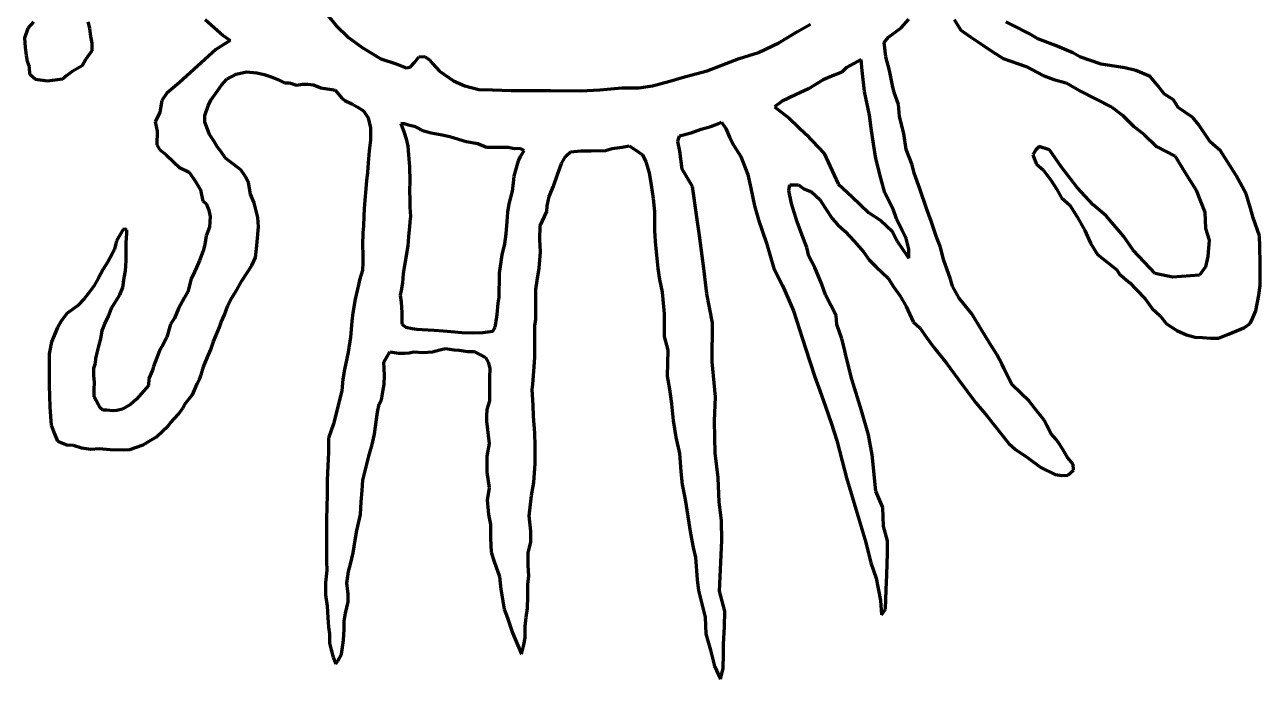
# Model space of a CAD drawing. Header units: millimetres. Extents: x 2676 to 5565, y 1584 to 2775.
# Drawn here: x 3290.3 to 3370.2, y 2312.6 to 2354.9 of the extents above; entities that cross this region are included whole.
import ezdxf

# ---------------------------------------------------------------- set-up
doc = ezdxf.new("R2010")
doc.units = ezdxf.units.MM
doc.layers.add('Warstwa5', color=7, linetype='Continuous', lineweight=100)

msp = doc.modelspace()

# ---------------------------------------------------------------- linework, layer by layer
at = {"layer": 'Warstwa5'}
for p, q in [((3290.538, 2354.733), (3290.906, 2355.131)), ((3294.397, 2355.131), (3294.52, 2354.733)), ((3302, 2355.281), (3303.152, 2354.255)), ((3309.797, 2355.691), (3310.457, 2354.91)), ((3347.02, 2354.742), (3347.504, 2355.312)), ((3350.441, 2355.288), (3350.869, 2354.605)), ((3354.206, 2354.91), (3353.778, 2355.138)), ((3290.324, 2354.091), (3290.538, 2354.733)), ((3294.52, 2354.733), (3294.581, 2354.183)), ((3310.457, 2354.91), (3311.265, 2354.124)), ((3339.101, 2353.783), (3340.299, 2354.504)), ((3340.299, 2354.504), (3341.142, 2354.992)), ((3346.193, 2354.144), (3347.02, 2354.742)), ((3350.869, 2354.605), (3351.524, 2354.149)), ((3355.318, 2354.369), (3354.206, 2354.91)), ((3355.86, 2354.027), (3355.318, 2354.369)), ((3290.385, 2353.479), (3290.324, 2354.091)), ((3294.581, 2354.183), (3294.673, 2353.754)), ((3294.673, 2353.754), (3294.673, 2353.264)), ((3303.603, 2353.932), (3302.689, 2353.336)), ((3303.152, 2354.255), (3303.603, 2353.932)), ((3311.265, 2354.124), (3312.157, 2353.465)), ((3337.782, 2353.16), (3339.101, 2353.783)), ((3345.908, 2353.803), (3346.193, 2354.144)), ((3346.022, 2352.863), (3345.908, 2353.803)), ((3351.524, 2354.149), (3352.294, 2353.637)), ((3352.294, 2353.637), (3352.892, 2353.209)), ((3357.001, 2353.599), (3355.86, 2354.027)), ((3358.119, 2353.134), (3357.001, 2353.599)), ((3290.446, 2352.958), (3290.385, 2353.479)), ((3290.508, 2352.56), (3290.446, 2352.958)), ((3294.673, 2353.264), (3294.275, 2352.714)), ((3302.689, 2353.336), (3301.507, 2352.271)), ((3312.157, 2353.465), (3313.355, 2352.732)), ((3313.355, 2352.732), (3314.357, 2352.415)), ((3315.554, 2352.525), (3315.823, 2352.879)), ((3315.823, 2352.879), (3316.214, 2352.903)), ((3316.214, 2352.903), (3316.519, 2352.659)), ((3334.463, 2351.96), (3336.528, 2352.766)), ((3336.528, 2352.766), (3337.782, 2353.16)), ((3346.25, 2351.98), (3346.022, 2352.863)), ((3352.892, 2353.209), (3353.605, 2352.754)), ((3353.605, 2352.754), (3355.087, 2352.241)), ((3358.575, 2352.877), (3358.119, 2353.134)), ((3359.944, 2352.392), (3358.575, 2352.877)), ((3290.63, 2352.224), (3290.508, 2352.56)), ((3290.661, 2351.734), (3290.63, 2352.224)), ((3294.03, 2352.285), (3293.386, 2351.918)), ((3294.275, 2352.714), (3294.03, 2352.285)), ((3301.507, 2352.271), (3300.325, 2351.205)), ((3314.357, 2352.415), (3315.004, 2352.171)), ((3315.004, 2352.171), (3315.249, 2352.207)), ((3315.249, 2352.207), (3315.554, 2352.525)), ((3316.519, 2352.659), (3316.691, 2352.439)), ((3316.691, 2352.439), (3317.143, 2351.939)), ((3317.143, 2351.939), (3318.047, 2351.328)), ((3333.009, 2351.581), (3334.463, 2351.96)), ((3343.475, 2352.172), (3343.168, 2351.874)), ((3344.427, 2352.701), (3343.475, 2352.172)), ((3344.48, 2351.961), (3344.427, 2352.701)), ((3344.639, 2350.638), (3344.48, 2351.961)), ((3346.45, 2351.012), (3346.25, 2351.98)), ((3355.087, 2352.241), (3356.198, 2351.672)), ((3361.485, 2352.164), (3359.944, 2352.392)), ((3362.198, 2351.993), (3361.485, 2352.164)), ((3363.111, 2351.594), (3362.198, 2351.993)), ((3291.028, 2351.397), (3290.661, 2351.734)), ((3291.794, 2351.306), (3291.028, 2351.397)), ((3292.774, 2351.428), (3291.794, 2351.306)), ((3293.05, 2351.673), (3292.774, 2351.428)), ((3293.386, 2351.918), (3293.05, 2351.673)), ((3300.325, 2351.205), (3299.518, 2350.513)), ((3303.054, 2351.039), (3303.396, 2351.437)), ((3303.396, 2351.437), (3303.995, 2351.751)), ((3303.995, 2351.751), (3304.679, 2351.893)), ((3304.679, 2351.893), (3305.334, 2351.836)), ((3305.334, 2351.836), (3305.819, 2351.722)), ((3305.819, 2351.722), (3306.274, 2351.58)), ((3306.274, 2351.58), (3306.702, 2351.409)), ((3306.702, 2351.409), (3307.129, 2351.181)), ((3307.129, 2351.181), (3307.443, 2351.181)), ((3307.443, 2351.181), (3307.899, 2351.039)), ((3318.047, 2351.328), (3318.78, 2350.998)), ((3330.932, 2350.995), (3332.044, 2351.288)), ((3332.044, 2351.288), (3333.009, 2351.581)), ((3341.976, 2351.382), (3341.017, 2350.812)), ((3342.689, 2351.693), (3341.976, 2351.382)), ((3343.168, 2351.874), (3342.689, 2351.693)), ((3356.198, 2351.672), (3356.882, 2351.415)), ((3356.882, 2351.415), (3357.68, 2351.187)), ((3357.68, 2351.187), (3358.621, 2350.646)), ((3363.538, 2351.081), (3363.111, 2351.594)), ((3299.518, 2350.513), (3299.201, 2350.052)), ((3302.37, 2350.07), (3302.684, 2350.526)), ((3302.684, 2350.526), (3303.054, 2351.039)), ((3307.899, 2351.039), (3308.298, 2351.096)), ((3308.298, 2351.096), (3308.611, 2351.096)), ((3308.611, 2351.096), (3309.01, 2351.067)), ((3309.01, 2351.067), (3309.466, 2350.868)), ((3309.466, 2350.868), (3309.894, 2350.811)), ((3309.894, 2350.811), (3310.179, 2350.754)), ((3310.179, 2350.754), (3310.407, 2350.725)), ((3310.407, 2350.725), (3310.863, 2350.184)), ((3318.78, 2350.998), (3319.697, 2350.766)), ((3319.697, 2350.766), (3320.589, 2350.742)), ((3320.589, 2350.742), (3321.798, 2350.705)), ((3321.798, 2350.705), (3324.328, 2350.693)), ((3324.328, 2350.693), (3326.288, 2350.678)), ((3326.288, 2350.678), (3327.523, 2350.727)), ((3327.523, 2350.727), (3328.94, 2350.861)), ((3328.94, 2350.861), (3330.04, 2350.861)), ((3330.04, 2350.861), (3330.932, 2350.995)), ((3340.187, 2350.411), (3339.306, 2349.996)), ((3341.017, 2350.812), (3340.187, 2350.411)), ((3344.957, 2349.104), (3344.639, 2350.638)), ((3346.564, 2350.556), (3346.45, 2351.012)), ((3346.849, 2349.787), (3346.564, 2350.556)), ((3358.621, 2350.646), (3359.59, 2350.162)), ((3364.052, 2350.454), (3363.538, 2351.081)), ((3364.622, 2350.084), (3364.052, 2350.454)), ((3299.201, 2350.052), (3299.056, 2349.303)), ((3301.971, 2349.074), (3302.199, 2349.7)), ((3302.199, 2349.7), (3302.37, 2350.07)), ((3310.863, 2350.184), (3311.034, 2350.042)), ((3311.034, 2350.042), (3311.49, 2349.842)), ((3311.49, 2349.842), (3311.832, 2349.643)), ((3311.832, 2349.643), (3312.231, 2349.387)), ((3339.306, 2349.996), (3338.811, 2349.643)), ((3338.811, 2349.643), (3339.764, 2348.903)), ((3346.906, 2349.018), (3346.849, 2349.787)), ((3359.59, 2350.162), (3360.644, 2349.621)), ((3360.644, 2349.621), (3361.356, 2349.08)), ((3364.936, 2349.599), (3364.622, 2350.084)), ((3365.877, 2348.943), (3364.936, 2349.599)), ((3299.056, 2349.303), (3298.768, 2348.67)), ((3301.971, 2348.646), (3301.971, 2349.074)), ((3312.231, 2349.387), (3312.544, 2348.931)), ((3312.544, 2348.931), (3312.687, 2348.276)), ((3339.764, 2348.903), (3340.876, 2347.845)), ((3345.063, 2348.258), (3344.957, 2349.104)), ((3347.191, 2347.907), (3346.906, 2349.018)), ((3361.356, 2349.08), (3362.069, 2348.368)), ((3366.248, 2348.487), (3365.877, 2348.943)), ((3298.768, 2348.67), (3298.883, 2348.065)), ((3298.883, 2348.065), (3298.879, 2347.171)), ((3302.142, 2348.191), (3301.971, 2348.646)), ((3302.285, 2347.849), (3302.142, 2348.191)), ((3312.687, 2348.276), (3312.687, 2347.479)), ((3314.643, 2348.566), (3314.858, 2347.97)), ((3314.883, 2348.539), (3314.643, 2348.566)), ((3314.858, 2347.97), (3315.001, 2347.566)), ((3315.145, 2348.456), (3314.883, 2348.539)), ((3315.598, 2348.337), (3315.145, 2348.456)), ((3316.146, 2348.063), (3315.598, 2348.337)), ((3316.623, 2347.932), (3316.146, 2348.063)), ((3332.678, 2347.76), (3333.419, 2347.959)), ((3333.419, 2347.959), (3334.075, 2348.187)), ((3334.075, 2348.187), (3334.702, 2348.358)), ((3334.702, 2348.358), (3335.272, 2348.586)), ((3335.272, 2348.586), (3335.386, 2348.643)), ((3335.386, 2348.643), (3335.671, 2348.244)), ((3335.671, 2348.244), (3335.899, 2347.675)), ((3345.221, 2347.253), (3345.063, 2348.258)), ((3362.069, 2348.368), (3362.707, 2347.863)), ((3366.988, 2347.37), (3366.248, 2348.487)), ((3298.879, 2347.171), (3299.041, 2346.883)), ((3302.57, 2347.393), (3302.285, 2347.849)), ((3302.798, 2347.023), (3302.57, 2347.393)), ((3312.687, 2347.479), (3312.601, 2346.795)), ((3315.001, 2347.566), (3315.108, 2347.09)), ((3317.325, 2347.801), (3316.623, 2347.932)), ((3317.814, 2347.694), (3317.325, 2347.801)), ((3318.386, 2347.515), (3317.814, 2347.694)), ((3318.886, 2347.384), (3318.386, 2347.515)), ((3319.625, 2347.242), (3318.886, 2347.384)), ((3320.184, 2347.004), (3319.625, 2347.242)), ((3332.564, 2347.39), (3332.678, 2347.76)), ((3332.707, 2346.763), (3332.564, 2347.39)), ((3335.899, 2347.675), (3336.184, 2347.133)), ((3340.876, 2347.845), (3342.04, 2346.628)), ((3345.38, 2346.3), (3345.221, 2347.253)), ((3347.333, 2346.882), (3347.191, 2347.907)), ((3362.707, 2347.863), (3363.534, 2347.065)), ((3367.673, 2346.8), (3366.988, 2347.37)), ((3299.041, 2346.883), (3299.474, 2346.541)), ((3299.474, 2346.541), (3299.943, 2346.09)), ((3303.026, 2346.738), (3302.798, 2347.023)), ((3303.311, 2346.311), (3303.026, 2346.738)), ((3312.601, 2346.795), (3312.544, 2346.026)), ((3315.108, 2347.09), (3315.155, 2346.542)), ((3315.155, 2346.542), (3315.203, 2345.768)), ((3321.161, 2347.004), (3320.184, 2347.004)), ((3321.59, 2347.004), (3321.161, 2347.004)), ((3322.007, 2346.932), (3321.59, 2347.004)), ((3322.376, 2346.944), (3322.007, 2346.932)), ((3322.269, 2346.155), (3322.388, 2346.417)), ((3322.638, 2346.81), (3322.376, 2346.944)), ((3322.388, 2346.417), (3322.555, 2346.703)), ((3322.555, 2346.703), (3322.638, 2346.81)), ((3325.034, 2345.968), (3325.291, 2346.423)), ((3325.291, 2346.423), (3325.633, 2346.737)), ((3325.633, 2346.737), (3326.288, 2346.794)), ((3326.288, 2346.794), (3326.972, 2346.794)), ((3326.972, 2346.794), (3327.884, 2346.822)), ((3327.884, 2346.822), (3328.312, 2346.936)), ((3328.312, 2346.936), (3328.967, 2347.021)), ((3328.967, 2347.021), (3329.423, 2347.107)), ((3329.423, 2347.107), (3329.908, 2346.794)), ((3329.908, 2346.794), (3330.278, 2346.537)), ((3330.278, 2346.537), (3330.506, 2346.082)), ((3332.849, 2345.596), (3332.707, 2346.763)), ((3336.184, 2347.133), (3336.64, 2346.421)), ((3336.64, 2346.421), (3337.096, 2345.254)), ((3342.04, 2346.628), (3342.945, 2344.661)), ((3347.733, 2345.878), (3347.333, 2346.882)), ((3355.718, 2346.866), (3355.519, 2346.524)), ((3355.519, 2346.524), (3355.775, 2345.925)), ((3355.946, 2347.065), (3355.718, 2346.866)), ((3356.602, 2346.866), (3355.946, 2347.065)), ((3357.373, 2345.726), (3356.602, 2346.866)), ((3363.534, 2347.065), (3364.732, 2346.438)), ((3364.732, 2346.438), (3365.359, 2345.412)), ((3368.129, 2346.087), (3367.673, 2346.8)), ((3299.943, 2346.09), (3300.34, 2345.712)), ((3300.34, 2345.712), (3300.953, 2345.405)), ((3303.596, 2346.112), (3303.311, 2346.311)), ((3304.308, 2345.571), (3303.596, 2346.112)), ((3304.593, 2345.143), (3304.308, 2345.571)), ((3312.544, 2346.026), (3312.487, 2345.4)), ((3315.203, 2345.768), (3315.227, 2344.835)), ((3321.983, 2345.143), (3322.138, 2345.691)), ((3322.138, 2345.691), (3322.269, 2346.155)), ((3324.778, 2345.256), (3325.034, 2345.968)), ((3330.506, 2346.082), (3330.706, 2345.37)), ((3333.505, 2344.485), (3332.849, 2345.596)), ((3345.698, 2345.031), (3345.38, 2346.3)), ((3347.847, 2345.337), (3347.733, 2345.878)), ((3355.775, 2345.925), (3356.203, 2345.555)), ((3356.203, 2345.555), (3356.717, 2344.87)), ((3358.399, 2344.414), (3357.373, 2345.726)), ((3368.671, 2345.203), (3368.129, 2346.087)), ((3300.953, 2345.405), (3301.367, 2344.811)), ((3301.367, 2344.811), (3301.692, 2344.27)), ((3304.793, 2344.745), (3304.593, 2345.143)), ((3304.936, 2343.991), (3304.793, 2344.745)), ((3312.43, 2344.859), (3312.288, 2343.083)), ((3312.487, 2345.4), (3312.43, 2344.859)), ((3315.227, 2344.835), (3315.216, 2344.228)), ((3321.864, 2344.191), (3321.935, 2344.738)), ((3321.935, 2344.738), (3321.983, 2345.143)), ((3324.521, 2344.515), (3324.778, 2345.256)), ((3330.706, 2345.37), (3330.848, 2344.572)), ((3337.096, 2345.254), (3337.295, 2344.371)), ((3345.963, 2344.079), (3345.698, 2345.031)), ((3348.217, 2344.34), (3347.847, 2345.337)), ((3356.717, 2344.87), (3357.059, 2344.329)), ((3365.359, 2345.412), (3366.101, 2344.243)), ((3369.327, 2344.006), (3368.671, 2345.203)), ((3301.692, 2344.27), (3301.855, 2343.541)), ((3305.164, 2343.422), (3304.936, 2343.991)), ((3315.216, 2344.228), (3315.227, 2343.609)), ((3321.649, 2343.369), (3321.864, 2344.191)), ((3324.236, 2343.832), (3324.521, 2344.515)), ((3330.848, 2344.572), (3330.962, 2343.718)), ((3333.789, 2342.51), (3333.505, 2344.485)), ((3337.295, 2344.371), (3337.523, 2343.232)), ((3339.751, 2344.22), (3339.808, 2344.59)), ((3339.922, 2343.394), (3339.751, 2344.22)), ((3339.808, 2344.59), (3340.378, 2344.59)), ((3340.378, 2344.59), (3340.72, 2344.334)), ((3340.72, 2344.334), (3341.204, 2344.135)), ((3341.204, 2344.135), (3341.746, 2343.651)), ((3342.945, 2344.661), (3343.845, 2343.814)), ((3346.492, 2343.021), (3345.963, 2344.079)), ((3348.645, 2343.059), (3348.217, 2344.34)), ((3357.059, 2344.329), (3357.373, 2343.759)), ((3359.426, 2343.303), (3358.399, 2344.414)), ((3366.101, 2344.243), (3366.643, 2342.818)), ((3369.612, 2343.094), (3369.327, 2344.006)), ((3301.855, 2343.541), (3302.054, 2343.379)), ((3302.054, 2343.379), (3302.234, 2342.965)), ((3305.392, 2342.482), (3305.164, 2343.422)), ((3315.227, 2343.609), (3315.227, 2343.157)), ((3315.227, 2343.157), (3315.275, 2342.538)), ((3321.566, 2342.834), (3321.649, 2343.369)), ((3324.094, 2342.863), (3324.122, 2343.234)), ((3324.122, 2343.234), (3324.236, 2343.832)), ((3330.962, 2343.718), (3331.048, 2342.863)), ((3337.523, 2343.232), (3337.78, 2342.32)), ((3340.292, 2342.198), (3339.922, 2343.394)), ((3341.746, 2343.651), (3342.087, 2343.11)), ((3343.845, 2343.814), (3344.904, 2342.809)), ((3357.373, 2343.759), (3357.915, 2343.274)), ((3357.915, 2343.274), (3358.399, 2342.533)), ((3360.282, 2342.59), (3359.426, 2343.303)), ((3302.234, 2342.965), (3302.324, 2342.55)), ((3302.324, 2342.55), (3302.27, 2341.847)), ((3305.449, 2341.884), (3305.392, 2342.482)), ((3312.26, 2342.542), (3312.231, 2341.944)), ((3312.288, 2343.083), (3312.26, 2342.542)), ((3315.275, 2342.538), (3315.227, 2342.192)), ((3321.529, 2342.212), (3321.566, 2342.834)), ((3323.664, 2341.942), (3324.094, 2342.863)), ((3331.048, 2342.863), (3331.048, 2341.639)), ((3333.96, 2341.314), (3333.789, 2342.51)), ((3342.087, 2343.11), (3342.543, 2342.426)), ((3342.543, 2342.426), (3342.885, 2342.027)), ((3344.904, 2342.809), (3345.698, 2342.28)), ((3346.704, 2342.386), (3346.492, 2343.021)), ((3347.074, 2341.645), (3346.704, 2342.386)), ((3348.958, 2342.233), (3348.645, 2343.059)), ((3358.399, 2342.533), (3358.884, 2341.649)), ((3361.394, 2341.279), (3360.282, 2342.59)), ((3366.643, 2342.818), (3366.7, 2341.763)), ((3369.783, 2342.467), (3369.612, 2343.094)), ((3370.183, 2341.298), (3369.783, 2342.467)), ((3296.696, 2341.711), (3296.271, 2340.979)), ((3296.802, 2341.732), (3296.696, 2341.711)), ((3296.922, 2341.675), (3296.802, 2341.732)), ((3296.922, 2341.464), (3296.922, 2341.675)), ((3302.27, 2341.847), (3302.054, 2341.289)), ((3305.335, 2340.659), (3305.449, 2341.884)), ((3312.231, 2341.944), (3312.203, 2341.488)), ((3315.204, 2341.871), (3315.156, 2341.252)), ((3315.227, 2342.192), (3315.204, 2341.871)), ((3321.458, 2341.426), (3321.529, 2342.212)), ((3323.636, 2341.06), (3323.664, 2341.942)), ((3331.048, 2341.639), (3331.105, 2340.927)), ((3337.78, 2342.32), (3338.293, 2340.811)), ((3340.577, 2341.372), (3340.292, 2342.198)), ((3342.885, 2342.027), (3343.398, 2341.572)), ((3343.398, 2341.572), (3343.968, 2340.945)), ((3345.698, 2342.28), (3346.439, 2341.593)), ((3346.439, 2341.593), (3346.757, 2340.958)), ((3347.339, 2341.117), (3347.074, 2341.645)), ((3349.3, 2341.207), (3348.958, 2342.233)), ((3358.884, 2341.649), (3359.255, 2340.823)), ((3366.7, 2341.763), (3366.928, 2341.022)), ((3296.271, 2340.979), (3296.129, 2340.438)), ((3296.893, 2340.85), (3296.922, 2341.464)), ((3296.893, 2340.201), (3296.893, 2340.85)), ((3302.054, 2341.289), (3301.964, 2340.73)), ((3312.203, 2341.488), (3312.174, 2340.719)), ((3315.156, 2341.252), (3315.096, 2340.657)), ((3321.195, 2340.067), (3321.375, 2340.783)), ((3321.375, 2340.783), (3321.458, 2341.426)), ((3323.692, 2340.262), (3323.636, 2341.06)), ((3331.105, 2340.927), (3331.276, 2339.19)), ((3334.131, 2340.004), (3333.96, 2341.314)), ((3338.293, 2340.811), (3338.777, 2339.188)), ((3340.919, 2340.546), (3340.577, 2341.372)), ((3343.968, 2340.945), (3344.567, 2340.262)), ((3346.757, 2340.958), (3347.392, 2340.006)), ((3347.498, 2340.429), (3347.339, 2341.117)), ((3349.557, 2340.552), (3349.3, 2341.207)), ((3359.255, 2340.823), (3359.712, 2340.082)), ((3362.022, 2340.367), (3361.394, 2341.279)), ((3366.928, 2341.022), (3366.843, 2339.968)), ((3370.211, 2340.586), (3370.183, 2341.298)), ((3295.986, 2340.124), (3295.701, 2339.612)), ((3296.129, 2340.438), (3295.986, 2340.124)), ((3296.886, 2339.672), (3296.893, 2340.201)), ((3301.873, 2340.316), (3301.621, 2339.703)), ((3301.964, 2340.73), (3301.873, 2340.316)), ((3305.249, 2339.89), (3305.335, 2340.659)), ((3312.174, 2340.719), (3312.203, 2340.064)), ((3312.203, 2340.064), (3312.203, 2339.552)), ((3315.096, 2340.657), (3314.941, 2339.627)), ((3321.029, 2338.877), (3321.195, 2340.067)), ((3323.607, 2339.208), (3323.692, 2340.262)), ((3334.245, 2339.178), (3334.131, 2340.004)), ((3341.033, 2339.977), (3340.919, 2340.546)), ((3341.432, 2339.236), (3341.033, 2339.977)), ((3344.567, 2340.262), (3344.937, 2339.749)), ((3347.392, 2340.006), (3347.498, 2339.847)), ((3347.498, 2339.847), (3347.498, 2340.429)), ((3349.756, 2339.774), (3349.557, 2340.552)), ((3359.712, 2340.082), (3360.97, 2339.103)), ((3363.448, 2338.856), (3362.022, 2340.367)), ((3366.843, 2339.968), (3366.7, 2339.284)), ((3370.24, 2339.531), (3370.211, 2340.586)), ((3295.701, 2339.612), (3295.388, 2339.128)), ((3296.841, 2339.029), (3296.886, 2339.672)), ((3301.441, 2339.252), (3301.314, 2338.964)), ((3301.621, 2339.703), (3301.441, 2339.252)), ((3304.366, 2338.381), (3305.021, 2339.378)), ((3305.021, 2339.378), (3305.249, 2339.89)), ((3312.203, 2339.552), (3312.174, 2339.067)), ((3314.941, 2339.627), (3314.798, 2338.853)), ((3323.465, 2338.411), (3323.607, 2339.208)), ((3331.276, 2339.19), (3331.39, 2338.478)), ((3334.444, 2337.553), (3334.245, 2339.178)), ((3338.777, 2339.188), (3339.347, 2338.077)), ((3341.859, 2338.211), (3341.432, 2339.236)), ((3344.937, 2339.749), (3345.393, 2339.293)), ((3345.393, 2339.293), (3346.163, 2338.553)), ((3350.212, 2338.493), (3349.756, 2339.774)), ((3366.7, 2339.284), (3366.301, 2338.742)), ((3370.24, 2338.818), (3370.24, 2339.531)), ((3295.103, 2338.587), (3294.789, 2338.045)), ((3295.388, 2339.128), (3295.103, 2338.587)), ((3296.661, 2337.948), (3296.751, 2338.578)), ((3296.751, 2338.578), (3296.841, 2339.029)), ((3301.097, 2338.524), (3300.88, 2337.677)), ((3301.314, 2338.964), (3301.097, 2338.524)), ((3304.052, 2337.811), (3304.366, 2338.381)), ((3311.975, 2338.441), (3311.918, 2338.128)), ((3312.174, 2339.067), (3311.975, 2338.441)), ((3314.798, 2338.853), (3314.751, 2338.258)), ((3321.041, 2338.329), (3321.029, 2338.877)), ((3323.379, 2337.813), (3323.465, 2338.411)), ((3331.39, 2338.478), (3331.561, 2337.652)), ((3346.163, 2338.553), (3346.533, 2337.983)), ((3350.326, 2338.037), (3350.212, 2338.493)), ((3360.97, 2339.103), (3361.141, 2338.818)), ((3361.141, 2338.818), (3361.797, 2338.248)), ((3364.561, 2338.628), (3363.448, 2338.856)), ((3366.301, 2338.742), (3364.561, 2338.628)), ((3370.24, 2338.077), (3370.24, 2338.818)), ((3294.476, 2337.618), (3294.162, 2337.22)), ((3294.789, 2338.045), (3294.476, 2337.618)), ((3296.48, 2337.479), (3296.661, 2337.948)), ((3300.88, 2337.677), (3300.664, 2337.299)), ((3303.682, 2337.213), (3304.052, 2337.811)), ((3311.918, 2338.128), (3311.69, 2337.188)), ((3314.667, 2337.758), (3314.608, 2337.448)), ((3314.751, 2338.258), (3314.667, 2337.758)), ((3321.017, 2337.794), (3321.041, 2338.329)), ((3321.017, 2337.318), (3321.017, 2337.794)), ((3323.379, 2336.759), (3323.379, 2337.813)), ((3331.561, 2337.652), (3331.675, 2336.256)), ((3334.815, 2335.673), (3334.444, 2337.553)), ((3339.347, 2338.077), (3340.059, 2336.454)), ((3342.116, 2337.471), (3341.859, 2338.211)), ((3346.533, 2337.983), (3346.932, 2337.442)), ((3350.753, 2337.268), (3350.326, 2338.037)), ((3361.797, 2338.248), (3362.225, 2337.792)), ((3362.225, 2337.792), (3362.795, 2337.222)), ((3370.154, 2337.45), (3370.24, 2338.077)), ((3293.735, 2336.764), (3293.051, 2336.28)), ((3294.162, 2337.22), (3293.735, 2336.764)), ((3295.939, 2336.614), (3296.21, 2337.065)), ((3296.21, 2337.065), (3296.48, 2337.479)), ((3300.664, 2337.299), (3300.267, 2336.596)), ((3303.254, 2336.188), (3303.454, 2336.786)), ((3303.454, 2336.786), (3303.682, 2337.213)), ((3311.69, 2337.188), (3311.547, 2336.305)), ((3314.608, 2337.448), (3314.679, 2337.008)), ((3314.679, 2337.008), (3314.715, 2336.329)), ((3320.874, 2336.199), (3320.945, 2336.948)), ((3320.945, 2336.948), (3321.017, 2337.318)), ((3323.379, 2335.905), (3323.379, 2336.759)), ((3342.8, 2336.132), (3342.116, 2337.471)), ((3346.932, 2337.442), (3347.331, 2336.73)), ((3351.58, 2336.243), (3350.753, 2337.268)), ((3362.795, 2337.222), (3363.251, 2336.595)), ((3369.955, 2336.453), (3370.154, 2337.45)), ((3293.051, 2336.28), (3292.68, 2335.767)), ((3295.506, 2335.605), (3295.741, 2336.091)), ((3295.741, 2336.091), (3295.939, 2336.614)), ((3300.015, 2335.965), (3299.762, 2335.587)), ((3300.267, 2336.596), (3300.015, 2335.965)), ((3303.026, 2335.704), (3303.254, 2336.188)), ((3311.547, 2336.305), (3311.49, 2335.764)), ((3314.715, 2336.329), (3314.715, 2335.591)), ((3320.826, 2335.77), (3320.874, 2336.199)), ((3331.675, 2336.256), (3331.675, 2334.775)), ((3340.059, 2336.454), (3340.829, 2334.033)), ((3342.857, 2335.562), (3342.8, 2336.132)), ((3347.331, 2336.73), (3347.787, 2335.733)), ((3352.207, 2335.218), (3351.58, 2336.243)), ((3363.251, 2336.595), (3363.765, 2336.11)), ((3363.765, 2336.11), (3364.164, 2335.597)), ((3369.584, 2335.626), (3369.755, 2335.996)), ((3369.755, 2335.996), (3369.955, 2336.453)), ((3292.452, 2335.368), (3292.053, 2334.429)), ((3292.68, 2335.767), (3292.452, 2335.368)), ((3295.254, 2334.632), (3295.326, 2335.172)), ((3295.326, 2335.172), (3295.506, 2335.605)), ((3299.762, 2335.587), (3299.51, 2334.74)), ((3302.713, 2334.878), (3302.912, 2335.39)), ((3302.912, 2335.39), (3303.026, 2335.704)), ((3311.49, 2335.764), (3311.405, 2334.738)), ((3314.715, 2335.591), (3314.977, 2335.377)), ((3314.977, 2335.377), (3315.382, 2335.306)), ((3315.382, 2335.306), (3315.68, 2335.258)), ((3315.68, 2335.258), (3316.025, 2335.234)), ((3316.025, 2335.234), (3316.8, 2335.199)), ((3316.8, 2335.199), (3317.383, 2335.151)), ((3317.383, 2335.151), (3318.134, 2335.08)), ((3320.6, 2335.127), (3320.755, 2335.389)), ((3320.755, 2335.389), (3320.826, 2335.77)), ((3323.322, 2335.478), (3323.379, 2335.905)), ((3323.322, 2334.452), (3323.322, 2335.478)), ((3334.786, 2333.139), (3334.815, 2335.673)), ((3343.17, 2334.623), (3342.857, 2335.562)), ((3347.787, 2335.733), (3348.215, 2335.335)), ((3348.215, 2335.335), (3348.671, 2334.708)), ((3352.748, 2334.335), (3352.207, 2335.218)), ((3364.164, 2335.597), (3364.849, 2335.17)), ((3364.849, 2335.17), (3365.476, 2334.885)), ((3368.186, 2334.942), (3369.213, 2335.369)), ((3369.213, 2335.369), (3369.584, 2335.626)), ((3292.053, 2334.429), (3291.911, 2333.66)), ((3295.146, 2334.235), (3295.254, 2334.632)), ((3299.51, 2334.74), (3299.221, 2334.163)), ((3302.371, 2333.938), (3302.542, 2334.451)), ((3302.542, 2334.451), (3302.713, 2334.878)), ((3311.405, 2334.738), (3311.234, 2333.77)), ((3318.134, 2335.08), (3318.599, 2335.032)), ((3318.599, 2335.032), (3319.289, 2335.02)), ((3319.289, 2335.02), (3319.945, 2335.044)), ((3319.945, 2335.044), (3320.6, 2335.127)), ((3323.322, 2333.456), (3323.322, 2334.452)), ((3331.675, 2334.775), (3331.931, 2333.892)), ((3343.313, 2334.139), (3343.17, 2334.623)), ((3348.671, 2334.708), (3349.155, 2334.053)), ((3365.476, 2334.885), (3366.018, 2334.742)), ((3366.018, 2334.742), (3366.503, 2334.714)), ((3366.503, 2334.714), (3367.045, 2334.685)), ((3367.045, 2334.685), (3367.53, 2334.685)), ((3367.53, 2334.685), (3368.186, 2334.942)), ((3291.911, 2333.66), (3291.911, 2332.948)), ((3294.929, 2333.37), (3295.001, 2333.731)), ((3295.001, 2333.731), (3295.146, 2334.235)), ((3299.059, 2333.911), (3298.879, 2333.406)), ((3299.221, 2334.163), (3299.059, 2333.911)), ((3302.143, 2333.454), (3302.371, 2333.938)), ((3311.234, 2333.77), (3311.006, 2332.659)), ((3313.544, 2333.131), (3313.943, 2333.786)), ((3313.943, 2333.786), (3314.513, 2333.7)), ((3314.513, 2333.7), (3314.884, 2333.7)), ((3314.884, 2333.7), (3315.197, 2333.729)), ((3315.197, 2333.729), (3315.482, 2333.786)), ((3315.482, 2333.786), (3316.081, 2333.757)), ((3316.081, 2333.757), (3316.708, 2333.786)), ((3316.708, 2333.786), (3317.164, 2333.928)), ((3317.164, 2333.928), (3317.534, 2334.014)), ((3317.534, 2334.014), (3318.104, 2333.928)), ((3318.104, 2333.928), (3318.418, 2333.9)), ((3318.418, 2333.9), (3318.988, 2333.814)), ((3318.988, 2333.814), (3319.387, 2333.814)), ((3319.387, 2333.814), (3319.757, 2333.615)), ((3319.757, 2333.615), (3320.127, 2333.416)), ((3331.931, 2333.892), (3331.877, 2332.224)), ((3340.829, 2334.033), (3341.431, 2332.167)), ((3343.485, 2333.386), (3343.313, 2334.139)), ((3349.155, 2334.053), (3349.953, 2333.056)), ((3353.204, 2333.623), (3352.748, 2334.335)), ((3353.546, 2332.968), (3353.204, 2333.623)), ((3291.911, 2332.948), (3291.911, 2332.093)), ((3294.803, 2332.74), (3294.893, 2333.064)), ((3294.893, 2333.064), (3294.929, 2333.37)), ((3298.662, 2332.848), (3298.59, 2332.613)), ((3298.879, 2333.406), (3298.662, 2332.848)), ((3301.744, 2332.315), (3301.886, 2332.827)), ((3301.886, 2332.827), (3302.143, 2333.454)), ((3313.601, 2332.276), (3313.544, 2333.131)), ((3320.127, 2333.416), (3320.298, 2333.131)), ((3320.298, 2333.131), (3320.412, 2332.732)), ((3323.18, 2331.69), (3323.265, 2332.829)), ((3323.265, 2332.829), (3323.322, 2333.456)), ((3335.014, 2330.889), (3334.786, 2333.139)), ((3343.827, 2332.019), (3343.485, 2333.386)), ((3349.953, 2333.056), (3350.723, 2332.003)), ((3353.66, 2332.74), (3353.546, 2332.968)), ((3291.911, 2332.093), (3291.911, 2331.609)), ((3294.785, 2332.253), (3294.803, 2332.74)), ((3294.839, 2331.802), (3294.785, 2332.253)), ((3298.356, 2332.073), (3298.338, 2331.622)), ((3298.59, 2332.613), (3298.356, 2332.073)), ((3301.487, 2331.717), (3301.63, 2332.03)), ((3301.63, 2332.03), (3301.744, 2332.315)), ((3310.892, 2332.033), (3310.835, 2331.264)), ((3311.006, 2332.659), (3310.892, 2332.033)), ((3313.573, 2331.678), (3313.601, 2332.276)), ((3320.412, 2332.732), (3320.384, 2332.134)), ((3320.384, 2332.134), (3320.384, 2331.451)), ((3331.877, 2332.224), (3332.02, 2331.37)), ((3341.431, 2332.167), (3341.745, 2331.284)), ((3344.454, 2329.997), (3343.827, 2332.019)), ((3350.723, 2332.003), (3351.834, 2330.493)), ((3354.173, 2331.686), (3353.66, 2332.74)), ((3291.911, 2331.609), (3291.94, 2330.236)), ((3294.821, 2331.388), (3294.839, 2331.802)), ((3294.821, 2330.883), (3294.821, 2331.388)), ((3298.031, 2331.28), (3297.544, 2330.721)), ((3298.338, 2331.622), (3298.031, 2331.28)), ((3301.174, 2331.005), (3301.316, 2331.318)), ((3301.316, 2331.318), (3301.487, 2331.717)), ((3310.835, 2331.264), (3310.294, 2329.142)), ((3313.402, 2330.682), (3313.516, 2331.337)), ((3313.516, 2331.337), (3313.573, 2331.678)), ((3320.384, 2331.451), (3320.384, 2330.625)), ((3323.151, 2331.348), (3323.18, 2331.69)), ((3323.208, 2330.351), (3323.151, 2331.348)), ((3332.02, 2331.37), (3332.162, 2330.43)), ((3341.745, 2331.284), (3342.115, 2330.259)), ((3354.743, 2331.117), (3354.173, 2331.686)), ((3295.074, 2330.415), (3294.821, 2330.883)), ((3295.182, 2330.181), (3295.074, 2330.415)), ((3297.165, 2330.379), (3296.642, 2330.09)), ((3297.544, 2330.721), (3297.165, 2330.379)), ((3300.547, 2330.15), (3300.689, 2330.407)), ((3300.689, 2330.407), (3301.031, 2330.834)), ((3301.031, 2330.834), (3301.174, 2331.005)), ((3313.145, 2329.884), (3313.259, 2330.397)), ((3313.259, 2330.397), (3313.402, 2330.682)), ((3320.384, 2330.625), (3320.213, 2330.055)), ((3332.162, 2330.43), (3332.276, 2329.348)), ((3334.929, 2329.311), (3335.014, 2330.889)), ((3351.834, 2330.493), (3352.575, 2329.639)), ((3355.285, 2330.604), (3354.743, 2331.117)), ((3355.655, 2330.12), (3355.285, 2330.604)), ((3291.94, 2330.236), (3291.997, 2329.609)), ((3291.997, 2329.609), (3292.026, 2329.04)), ((3295.38, 2330.018), (3295.182, 2330.181)), ((3295.633, 2330.018), (3295.38, 2330.018)), ((3296.047, 2329.982), (3295.633, 2330.018)), ((3296.282, 2330), (3296.047, 2329.982)), ((3296.642, 2330.09), (3296.282, 2330)), ((3299.749, 2329.21), (3300.262, 2329.752)), ((3300.262, 2329.752), (3300.547, 2330.15)), ((3313.06, 2329.258), (3313.145, 2329.884)), ((3320.213, 2330.055), (3320.184, 2329.656)), ((3320.184, 2329.656), (3320.184, 2329.315)), ((3323.237, 2329.639), (3323.208, 2330.351)), ((3323.32, 2328.54), (3323.237, 2329.639)), ((3342.115, 2330.259), (3342.486, 2329.205)), ((3344.91, 2328.43), (3344.454, 2329.997)), ((3352.575, 2329.639), (3353.974, 2327.87)), ((3356.254, 2329.379), (3355.655, 2330.12)), ((3292.026, 2329.04), (3292.254, 2328.498)), ((3298.837, 2328.299), (3299.606, 2329.011)), ((3299.606, 2329.011), (3299.749, 2329.21)), ((3310.294, 2329.142), (3309.98, 2328.202)), ((3312.946, 2328.46), (3313.06, 2329.258)), ((3320.184, 2329.315), (3320.355, 2327.862)), ((3332.276, 2329.348), (3332.447, 2328.265)), ((3334.986, 2327.232), (3334.929, 2329.311)), ((3342.486, 2329.205), (3342.856, 2328.066)), ((3356.425, 2329.038), (3356.254, 2329.379)), ((3356.71, 2328.497), (3356.425, 2329.038)), ((3292.254, 2328.498), (3292.453, 2328.014)), ((3292.453, 2328.014), (3293.052, 2327.786)), ((3297.982, 2327.786), (3298.381, 2328.014)), ((3298.381, 2328.014), (3298.837, 2328.299)), ((3309.98, 2328.202), (3309.98, 2327.291)), ((3312.775, 2327.72), (3312.946, 2328.46)), ((3323.348, 2327.714), (3323.32, 2328.54)), ((3332.447, 2328.265), (3332.675, 2327.212)), ((3342.856, 2328.066), (3343.198, 2326.727)), ((3345.138, 2327.12), (3344.91, 2328.43)), ((3357.052, 2328.098), (3356.71, 2328.497)), ((3357.251, 2327.813), (3357.052, 2328.098)), ((3293.052, 2327.786), (3293.451, 2327.758)), ((3293.451, 2327.758), (3293.992, 2327.587)), ((3293.992, 2327.587), (3294.59, 2327.502)), ((3294.59, 2327.502), (3295.132, 2327.53)), ((3295.132, 2327.53), (3295.844, 2327.473)), ((3295.844, 2327.473), (3296.728, 2327.445)), ((3296.728, 2327.445), (3297.127, 2327.473)), ((3297.127, 2327.473), (3297.554, 2327.616)), ((3297.554, 2327.616), (3297.982, 2327.786)), ((3309.98, 2327.291), (3309.923, 2326.408)), ((3312.575, 2327.036), (3312.718, 2327.492)), ((3312.718, 2327.492), (3312.775, 2327.72)), ((3320.355, 2327.862), (3320.213, 2327.036)), ((3323.348, 2326.575), (3323.348, 2327.714)), ((3332.675, 2327.212), (3332.761, 2326.044)), ((3335.185, 2325.637), (3334.986, 2327.232)), ((3353.974, 2327.87), (3354.401, 2327.471)), ((3354.401, 2327.471), (3355.199, 2326.93)), ((3357.479, 2327.471), (3357.251, 2327.813)), ((3357.764, 2326.959), (3357.479, 2327.471)), ((3309.923, 2326.408), (3309.895, 2325.497)), ((3312.203, 2325.487), (3312.575, 2327.036)), ((3320.213, 2327.036), (3320.213, 2326.011)), ((3323.263, 2325.35), (3323.348, 2326.575)), ((3343.198, 2326.727), (3343.483, 2325.645)), ((3345.366, 2324.785), (3345.138, 2327.12)), ((3355.199, 2326.93), (3356.054, 2326.304)), ((3358.135, 2326.531), (3357.764, 2326.959)), ((3358.163, 2326.133), (3358.135, 2326.531)), ((3320.213, 2326.011), (3320.355, 2324.986)), ((3332.761, 2326.044), (3332.846, 2325.218)), ((3335.242, 2324.07), (3335.185, 2325.637)), ((3343.483, 2325.645), (3343.911, 2324.193)), ((3356.054, 2326.304), (3356.966, 2325.848)), ((3356.966, 2325.848), (3357.422, 2325.791)), ((3357.422, 2325.791), (3357.793, 2325.819)), ((3357.793, 2325.819), (3358.163, 2326.133)), ((3309.895, 2325.497), (3309.895, 2324.443)), ((3312.089, 2324.092), (3312.146, 2324.832)), ((3312.146, 2324.832), (3312.203, 2325.487)), ((3320.355, 2324.986), (3320.241, 2324.188)), ((3323.092, 2324.496), (3323.263, 2325.35)), ((3332.846, 2325.218), (3333.046, 2324.25)), ((3345.822, 2323.731), (3345.366, 2324.785)), ((3309.895, 2324.443), (3309.866, 2323.874)), ((3312.032, 2323.266), (3312.089, 2324.092)), ((3320.241, 2324.188), (3320.327, 2323.277)), ((3322.949, 2323.186), (3323.092, 2324.496)), ((3333.046, 2324.25), (3333.388, 2322.051)), ((3335.385, 2322.866), (3335.242, 2324.07)), ((3343.911, 2324.193), (3344.281, 2322.968)), ((3309.866, 2323.874), (3309.838, 2322.848)), ((3311.804, 2322.241), (3312.032, 2323.266)), ((3320.327, 2323.277), (3320.441, 2322.622)), ((3323.063, 2322.161), (3322.949, 2323.186)), ((3345.879, 2322.507), (3345.822, 2323.731)), ((3309.838, 2322.848), (3309.838, 2322.307)), ((3320.441, 2322.622), (3320.441, 2321.739)), ((3335.413, 2321.584), (3335.385, 2322.866)), ((3344.281, 2322.968), (3344.737, 2321.459)), ((3346.136, 2321.567), (3345.879, 2322.507)), ((3309.838, 2322.307), (3309.838, 2321.51)), ((3311.576, 2320.788), (3311.69, 2321.614)), ((3311.69, 2321.614), (3311.804, 2322.241)), ((3320.441, 2321.739), (3320.498, 2320.828)), ((3323.063, 2321.506), (3323.063, 2322.161)), ((3333.388, 2322.051), (3333.559, 2321.14)), ((3335.271, 2318.309), (3335.413, 2321.584)), ((3346.136, 2320.766), (3346.136, 2321.567)), ((3309.838, 2321.51), (3309.838, 2320.247)), ((3311.405, 2320.048), (3311.576, 2320.788)), ((3320.498, 2320.828), (3320.697, 2320.23)), ((3322.892, 2320.794), (3323.063, 2321.506)), ((3322.892, 2319.968), (3322.892, 2320.794)), ((3333.559, 2321.14), (3333.702, 2320.484)), ((3344.737, 2321.459), (3345.051, 2320.149)), ((3346.079, 2319.37), (3346.136, 2320.766)), ((3309.838, 2320.247), (3309.867, 2319.649)), ((3311.263, 2319.592), (3311.405, 2320.048)), ((3320.697, 2320.23), (3321.039, 2319.261)), ((3322.921, 2319.313), (3322.892, 2319.968)), ((3333.702, 2320.484), (3333.816, 2319.061)), ((3345.051, 2320.149), (3345.393, 2319.152)), ((3309.867, 2319.649), (3309.781, 2318.852)), ((3311.149, 2318.823), (3311.263, 2319.592)), ((3321.039, 2319.261), (3321.125, 2318.435)), ((3322.864, 2318.772), (3322.921, 2319.313)), ((3346.05, 2318.402), (3346.079, 2319.37)), ((3309.781, 2318.852), (3309.781, 2318.083)), ((3311.234, 2318.111), (3311.149, 2318.823)), ((3321.125, 2318.435), (3321.324, 2317.154)), ((3322.864, 2317.974), (3322.864, 2318.772)), ((3333.816, 2319.061), (3333.901, 2318.349)), ((3345.393, 2319.152), (3345.68, 2317.718)), ((3345.993, 2317.149), (3346.05, 2318.402)), ((3309.781, 2318.083), (3309.895, 2317.342)), ((3311.064, 2316.887), (3311.234, 2317.627)), ((3311.234, 2317.627), (3311.234, 2318.111)), ((3322.835, 2317.205), (3322.864, 2317.974)), ((3333.901, 2318.349), (3334.329, 2316.64)), ((3335.613, 2317.027), (3335.271, 2318.309)), ((3345.68, 2317.718), (3345.737, 2316.779)), ((3309.895, 2317.342), (3309.924, 2316.602)), ((3310.978, 2316.374), (3311.064, 2316.887)), ((3321.324, 2317.154), (3321.552, 2316.584)), ((3322.75, 2316.636), (3322.835, 2317.205)), ((3335.584, 2316.002), (3335.613, 2317.027)), ((3345.737, 2316.779), (3345.993, 2317.149)), ((3309.924, 2316.602), (3309.981, 2315.975)), ((3309.981, 2315.975), (3310.038, 2315.548)), ((3310.978, 2315.861), (3310.978, 2316.374)), ((3321.552, 2316.584), (3321.866, 2315.616)), ((3322.693, 2316.038), (3322.75, 2316.636)), ((3322.693, 2315.297), (3322.693, 2316.038)), ((3334.329, 2316.64), (3334.386, 2315.558)), ((3335.527, 2314.891), (3335.584, 2316.002)), ((3310.038, 2315.548), (3310.038, 2314.95)), ((3310.95, 2315.149), (3310.978, 2315.861)), ((3321.866, 2315.616), (3322.208, 2314.79)), ((3322.607, 2314.841), (3322.693, 2315.297)), ((3334.386, 2315.558), (3334.672, 2314.493)), ((3310.038, 2314.95), (3310.152, 2314.523)), ((3310.152, 2314.523), (3310.266, 2314.039)), ((3310.807, 2314.238), (3310.95, 2315.149)), ((3322.208, 2314.79), (3322.465, 2314.243)), ((3322.465, 2314.243), (3322.607, 2314.841)), ((3334.672, 2314.493), (3334.929, 2313.467)), ((3335.527, 2314.208), (3335.527, 2314.891)), ((3310.266, 2314.039), (3310.437, 2313.612)), ((3310.437, 2313.612), (3310.579, 2313.811)), ((3310.579, 2313.811), (3310.807, 2314.238)), ((3335.499, 2313.325), (3335.527, 2314.208)), ((3334.929, 2313.467), (3335.328, 2312.613)), ((3335.328, 2312.613), (3335.499, 2313.325))]:
    msp.add_line(p, q, dxfattribs=at)

doc.saveas('drawing.dxf')
